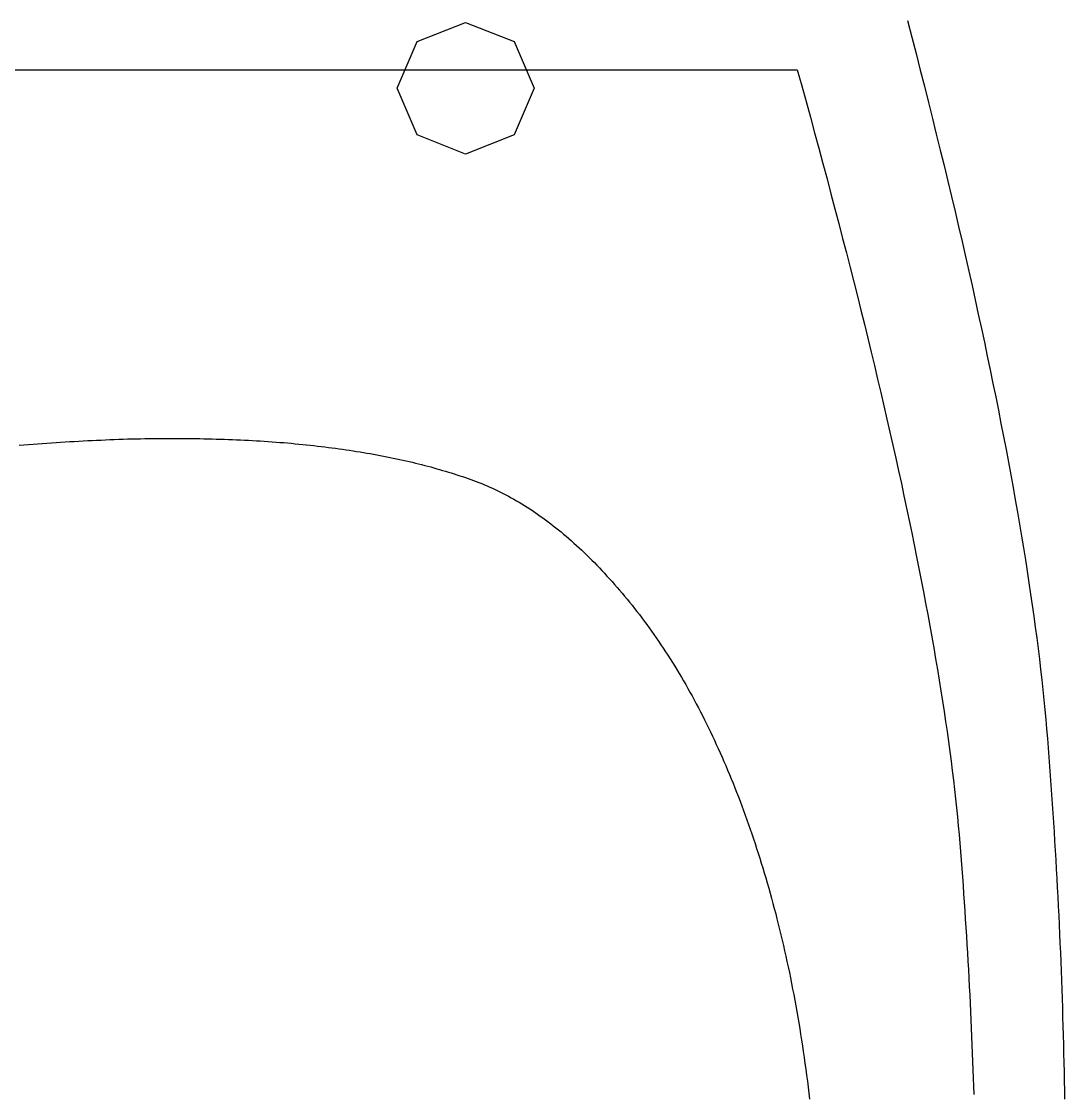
# Model space of a CAD drawing. Header units: millimetres. Extents: x 2698011 to 2856548, y 1019778 to 1210064.
# Drawn here: x 2810701.2 to 2810899.3, y 1140045.3 to 1140249 of the extents above; entities that cross this region are included whole.
import ezdxf

# ---------------------------------------------------------------- set-up
doc = ezdxf.new("R2010")
doc.units = ezdxf.units.MM
doc.linetypes.add('CONTINUA', pattern=[0])
doc.layers.add('Acce-Baños', color=9, linetype='Continuous')

# ---------------------------------------------------------------- blocks, each defined once
blk = doc.blocks.new('Acc-inod')
at = {"layer": 'Acce-Baños', "linetype": 'CONTINUA'}
for p, q in [((0.1100267104636369, -0.0548565541653813, -3.5590103e-09), (0.1100267104636369, -0.3158566951053736, -3.5590103e-09)), ((0.1812967489494538, -0.1689266157632038, -3.5590103e-09), (0.1812167489062409, -0.1698066162384021, -3.5590103e-09)), ((0.1813567489818277, -0.1680366152825503, -3.5590103e-09), (0.1812967489494538, -0.1689266157632038, -3.5590103e-09)), ((0.1811567488738671, -0.1706866167136003, -3.5590103e-09), (0.1810767488306542, -0.1715666171887627, -3.5590103e-09)), ((0.1812167489062409, -0.1698066162384021, -3.5590103e-09), (0.1811567488738671, -0.1706866167136003, -3.5590103e-09)), ((0.1810167487982446, -0.172446617663961, -3.5590103e-09), (0.1809467487604513, -0.1733166181338113, -3.5590103e-09)), ((0.1810767488306542, -0.1715666171887627, -3.5590103e-09), (0.1810167487982446, -0.172446617663961, -3.5590103e-09)), ((0.1808167486902125, -0.1750466190680209, -3.5590103e-09), (0.1807767486686777, -0.1759266195431833, -3.5590103e-09)), ((0.1808867487280774, -0.1741866186035542, -3.5590103e-09), (0.1808167486902125, -0.1750466190680209, -3.5590103e-09)), ((0.1809467487604513, -0.1733166181338113, -3.5590103e-09), (0.1808867487280774, -0.1741866186035542, -3.5590103e-09)), ((0.180716748636268, -0.1767866200075783, -3.5590103e-09), (0.1806667486092779, -0.1776466204719733, -3.5590103e-09)), ((0.1807767486686777, -0.1759266195431833, -3.5590103e-09), (0.180716748636268, -0.1767866200075783, -3.5590103e-09)), ((0.1806067485768324, -0.1785066209363684, -3.5590103e-09), (0.180566748555226, -0.1793666214007634, -3.5590103e-09)), ((0.1806667486092779, -0.1776466204719733, -3.5590103e-09), (0.1806067485768324, -0.1785066209363684, -3.5590103e-09)), ((0.1804767485066294, -0.181066622318786, -3.5590103e-09), (0.1804267484796393, -0.1819066227723779, -3.5590103e-09)), ((0.1805167485282358, -0.1802166218597747, -3.5590103e-09), (0.1804767485066294, -0.181066622318786, -3.5590103e-09)), ((0.180566748555226, -0.1793666214007634, -3.5590103e-09), (0.1805167485282358, -0.1802166218597747, -3.5590103e-09)), ((0.1803967484634523, -0.1827666232367371, -3.5590103e-09), (0.1803567484418459, -0.1836066236904005, -3.5590103e-09)), ((0.1804267484796393, -0.1819066227723779, -3.5590103e-09), (0.1803967484634523, -0.1827666232367371, -3.5590103e-09)), ((0.1802767483986331, -0.1852866245975483, -3.5590103e-09), (0.1802567483878657, -0.1861266250512117, -3.5590103e-09)), ((0.1803167484202395, -0.1844466241439565, -3.5590103e-09), (0.1802767483986331, -0.1852866245975483, -3.5590103e-09)), ((0.1803567484418459, -0.1836066236904005, -3.5590103e-09), (0.1803167484202395, -0.1844466241439565, -3.5590103e-09)), ((0.1802167483662592, -0.1869566254994198, -3.5590103e-09), (0.180196748355456, -0.1877866259475563, -3.5590103e-09)), ((0.1802567483878657, -0.1861266250512117, -3.5590103e-09), (0.1802167483662592, -0.1869566254994198, -3.5590103e-09)), ((0.1801567483338496, -0.1886066263903807, -3.5590103e-09), (0.1801467483284659, -0.1894466268439725, -3.5590103e-09)), ((0.180196748355456, -0.1877866259475563, -3.5590103e-09), (0.1801567483338496, -0.1886066263903807, -3.5590103e-09)), ((0.1801067483068595, -0.1910866277295855, -3.5590103e-09), (0.1800867482960562, -0.1919066281723383, -3.5590103e-09)), ((0.1801267483176627, -0.1902666272867969, -3.5590103e-09), (0.1801067483068595, -0.1910866277295855, -3.5590103e-09)), ((0.1801467483284659, -0.1894466268439725, -3.5590103e-09), (0.1801267483176627, -0.1902666272867969, -3.5590103e-09)), ((0.1800867482960562, -0.1927266286151985, -3.5590103e-09), (0.180066748285253, -0.1935466290579513, -3.5590103e-09)), ((0.1800867482960562, -0.1919066281723383, -3.5590103e-09), (0.1800867482960562, -0.1927266286151985, -3.5590103e-09)), ((0.180066748285253, -0.1943666295008115, -3.5590103e-09), (0.1800467482744498, -0.1951666299327611, -3.5590103e-09)), ((0.1800467482744498, -0.1951666299327611, -3.5590103e-09), (0.1800467482744498, -0.1959866303755855, -3.5590103e-09)), ((0.180066748285253, -0.1935466290579513, -3.5590103e-09), (0.180066748285253, -0.1943666295008115, -3.5590103e-09)), ((0.1800467482744498, -0.1959866303755855, -3.5590103e-09), (0.1800467482744498, -0.1967866308075709, -3.5590103e-09)), ((0.1800467482744498, -0.1967866308075709, -3.5590103e-09), (0.1800467482744498, -0.1975866312395921, -3.5590103e-09)), ((0.1800467482744498, -0.1975866312395921, -3.5590103e-09), (0.1800467482744498, -0.1983866316715775, -3.5590103e-09)), ((0.1800467482744498, -0.1983866316715775, -3.5590103e-09), (0.1800567482798693, -0.1991866321035986, -3.5590103e-09)), ((0.1800567482798693, -0.1991866321035986, -3.5590103e-09), (0.1800567482798693, -0.1999766325302003, -3.5590103e-09)), ((0.1800567482798693, -0.1999766325302003, -3.5590103e-09), (0.180066748285253, -0.2007666329567662, -3.5590103e-09)), ((0.180066748285253, -0.2007666329567662, -3.5590103e-09), (0.180066748285253, -0.2015466333779841, -3.5590103e-09)), ((0.180066748285253, -0.2015466333779841, -3.5590103e-09), (0.1800867482960562, -0.2023466338099695, -3.5590103e-09)), ((0.1800867482960562, -0.2023466338099695, -3.5590103e-09), (0.1801067483068595, -0.2031266342311875, -3.5590103e-09)), ((0.1801067483068595, -0.2031266342311875, -3.5590103e-09), (0.1801267483176627, -0.2039066346523696, -3.5590103e-09)), ((0.1801267483176627, -0.2039066346523696, -3.5590103e-09), (0.1801367483230464, -0.2046866350735876, -3.5590103e-09)), ((0.1801367483230464, -0.2046866350735876, -3.5590103e-09), (0.1801667483392691, -0.2054666354948056, -3.5590103e-09)), ((0.1801667483392691, -0.2054666354948056, -3.5590103e-09), (0.1801867483500365, -0.206246635915952, -3.5590103e-09)), ((0.1801867483500365, -0.206246635915952, -3.5590103e-09), (0.1802167483662592, -0.20702663633717, -3.5590103e-09)), ((0.1802167483662592, -0.20702663633717, -3.5590103e-09), (0.1802367483770625, -0.2077866367475847, -3.5590103e-09)), ((0.1802367483770625, -0.2077866367475847, -3.5590103e-09), (0.1802767483986331, -0.2085666371687668, -3.5590103e-09)), ((0.1802767483986331, -0.2085666371687668, -3.5590103e-09), (0.1803067484148558, -0.2093266375791816, -3.5590103e-09)), ((0.1803067484148558, -0.2093266375791816, -3.5590103e-09), (0.1803467484364622, -0.2100866379895963, -3.5590103e-09)), ((0.1803467484364622, -0.2100866379895963, -3.5590103e-09), (0.1803667484472296, -0.2108466384000111, -3.5590103e-09)), ((0.1803667484472296, -0.2108466384000111, -3.5590103e-09), (0.1804067484688361, -0.2116066388103543, -3.5590103e-09)), ((0.1804067484688361, -0.2116066388103543, -3.5590103e-09), (0.1804467484904425, -0.2123566392153853, -3.5590103e-09)), ((0.1804467484904425, -0.2123566392153853, -3.5590103e-09), (0.1804867485120489, -0.2131166396257643, -3.5590103e-09)), ((0.1804867485120489, -0.2131166396257643, -3.5590103e-09), (0.1805267485336912, -0.2138566400253758, -3.5590103e-09)), ((0.1805267485336912, -0.2138566400253758, -3.5590103e-09), (0.1805867485660292, -0.2146166404357547, -3.5590103e-09)), ((0.1805867485660292, -0.2146166404357547, -3.5590103e-09), (0.1806367485930193, -0.2153566408353663, -3.5590103e-09)), ((0.1806367485930193, -0.2153566408353663, -3.5590103e-09), (0.180696748625429, -0.2160966412349778, -3.5590103e-09)), ((0.180696748625429, -0.2160966412349778, -3.5590103e-09), (0.1807367486470712, -0.2168366416345893, -3.5590103e-09)), ((0.1807367486470712, -0.2168366416345893, -3.5590103e-09), (0.1807967486794808, -0.2175766420342009, -3.5590103e-09)), ((0.1807967486794808, -0.2175766420342009, -3.5590103e-09), (0.1808567487118547, -0.2183066424283929, -3.5590103e-09)), ((0.1808567487118547, -0.2183066424283929, -3.5590103e-09), (0.1809167487442643, -0.2190266428171655, -3.5590103e-09)), ((0.1809167487442643, -0.2190266428171655, -3.5590103e-09), (0.180976748776674, -0.2197466432059738, -3.5590103e-09)), ((0.180976748776674, -0.2197466432059738, -3.5590103e-09), (0.181056748819851, -0.2204666435947821, -3.5590103e-09)), ((0.181056748819851, -0.2204666435947821, -3.5590103e-09), (0.1811167488522607, -0.2211866439835904, -3.5590103e-09)), ((0.1811167488522607, -0.2211866439835904, -3.5590103e-09), (0.1811967488954378, -0.2219066443723987, -3.5590103e-09)), ((0.1811967488954378, -0.2219066443723987, -3.5590103e-09), (0.1812567489278474, -0.2226066447503681, -3.5590103e-09)), ((0.1812567489278474, -0.2226066447503681, -3.5590103e-09), (0.1813367489710245, -0.2233166451337569, -3.5590103e-09)), ((0.1813367489710245, -0.2233166451337569, -3.5590103e-09), (0.1814167490142373, -0.2240166455117978, -3.5590103e-09)), ((0.1814167490142373, -0.2240166455117978, -3.5590103e-09), (0.181496749057486, -0.2247166458898029, -3.5590103e-09)), ((0.181496749057486, -0.2247166458898029, -3.5590103e-09), (0.1815667490952793, -0.225396646256969, -3.5590103e-09)), ((0.1815667490952793, -0.225396646256969, -3.5590103e-09), (0.1816667491492238, -0.2260966466349741, -3.5590103e-09)), ((0.1816667491492238, -0.2260966466349741, -3.5590103e-09), (0.1817467491924725, -0.2267866470075955, -3.5590103e-09)), ((0.1817467491924725, -0.2267866470075955, -3.5590103e-09), (0.181836749241069, -0.2274666473747974, -3.5590103e-09)), ((0.181836749241069, -0.2274666473747974, -3.5590103e-09), (0.1819167492842461, -0.2281466477419635, -3.5590103e-09)), ((0.1819167492842461, -0.2281466477419635, -3.5590103e-09), (0.1820167493382621, -0.2288266481091654, -3.5590103e-09)), ((0.1820167493382621, -0.2288266481091654, -3.5590103e-09), (0.1821067493868587, -0.2294966484709836, -3.5590103e-09)), ((0.1821067493868587, -0.2294966484709836, -3.5590103e-09), (0.182206749440839, -0.2301566488273464, -3.5590103e-09)), ((0.182206749440839, -0.2301566488273464, -3.5590103e-09), (0.1822967494894355, -0.2308166491837809, -3.5590103e-09)), ((0.1822967494894355, -0.2308166491837809, -3.5590103e-09), (0.1824067495488353, -0.2314766495401796, -3.5590103e-09)), ((0.1824067495488353, -0.2314766495401796, -3.5590103e-09), (0.1825067496028156, -0.2321366498965783, -3.5590103e-09)), ((0.1825067496028156, -0.2321366498965783, -3.5590103e-09), (0.1826167496622154, -0.2327966502530128, -3.5590103e-09)), ((0.1826167496622154, -0.2327966502530128, -3.5590103e-09), (0.1827167497162673, -0.2334366505985725, -3.5590103e-09)), ((0.1827167497162673, -0.2334366505985725, -3.5590103e-09), (0.1828367497810507, -0.2340866509495874, -3.5590103e-09)), ((0.1828367497810507, -0.2340866509495874, -3.5590103e-09), (0.1829367498350668, -0.2347266512951471, -3.5590103e-09)), ((0.1829367498350668, -0.2347266512951471, -3.5590103e-09), (0.1830567498998503, -0.2353666516407784, -3.5590103e-09)), ((0.1830567498998503, -0.2353666516407784, -3.5590103e-09), (0.1831567499538306, -0.2359866519755706, -3.5590103e-09)), ((0.1831567499538306, -0.2359866519755706, -3.5590103e-09), (0.1832867500240336, -0.2366266523212019, -3.5590103e-09)), ((0.1832867500240336, -0.2366266523212019, -3.5590103e-09), (0.183406750088817, -0.2372566526614137, -3.5590103e-09)), ((0.183406750088817, -0.2372566526614137, -3.5590103e-09), (0.1835267501536721, -0.2378766529961701, -3.5590103e-09)), ((0.1835267501536721, -0.2378766529961701, -3.5590103e-09), (0.1836467502184556, -0.2384966533309981, -3.5590103e-09)), ((0.1135267123536624, -0.2398566540653661, -3.5590103e-09), (0.1046867075800378, -0.243666656122752, -3.5590103e-09)), ((0.1223667171272154, -0.243666656122752, -3.5590103e-09), (0.1135267123536624, -0.2398566540653661, -3.5590103e-09)), ((0.1836467502184556, -0.2384966533309981, -3.5590103e-09), (0.1837867502940423, -0.2391166536657546, -3.5590103e-09)), ((0.1837867502940423, -0.2391166536657546, -3.5590103e-09), (0.1839067503588616, -0.2397266539951631, -3.5590103e-09)), ((0.1839067503588616, -0.2397266539951631, -3.5590103e-09), (0.1840467504344483, -0.2403366543245359, -3.5590103e-09)), ((0.1840467504344483, -0.2403366543245359, -3.5590103e-09), (0.1841667504992318, -0.2409366546485607, -3.5590103e-09)), ((0.1841667504992318, -0.2409366546485607, -3.5590103e-09), (0.1843067505748185, -0.2415466549779693, -3.5590103e-09)), ((0.1843067505748185, -0.2415466549779693, -3.5590103e-09), (0.1844467506504768, -0.2421466553019941, -3.5590103e-09)), ((0.1844467506504768, -0.2421466553019941, -3.5590103e-09), (0.1845867507260635, -0.2427466556259473, -3.5590103e-09)), ((0.1046867075800378, -0.243666656122752, -3.5590103e-09), (0.1010267056036223, -0.252856661085415, -3.5590103e-09)), ((0.1260267191036667, -0.252856661085415, -3.5590103e-09), (0.1223667171272154, -0.243666656122752, -3.5590103e-09)), ((0.1845867507260635, -0.2427466556259473, -3.5590103e-09), (0.1847267508016502, -0.243326655939169, -3.5590103e-09)), ((0.1847267508016502, -0.243326655939169, -3.5590103e-09), (0.1848867508880401, -0.2439166562577385, -3.5590103e-09)), ((0.1848867508880401, -0.2439166562577385, -3.5590103e-09), (0.1850267509636268, -0.2444966565709601, -3.5590103e-09)), ((0.1850267509636268, -0.2444966565709601, -3.5590103e-09), (0.185176751044633, -0.2450766568841817, -3.5590103e-09)), ((0.185176751044633, -0.2450766568841817, -3.5590103e-09), (0.1853167511202197, -0.245646657191948, -3.5590103e-09)), ((0.1853167511202197, -0.245646657191948, -3.5590103e-09), (0.1854767512066097, -0.2462266575051696, -3.5590103e-09)), ((0.1854767512066097, -0.2462266575051696, -3.5590103e-09), (0.1856367512930354, -0.2467966578129718, -3.5590103e-09)), ((0.1856367512930354, -0.2467966578129718, -3.5590103e-09), (0.1857967513794611, -0.2473566581153544, -3.5590103e-09)), ((0.1857967513794611, -0.2473566581153544, -3.5590103e-09), (0.1859467514604315, -0.2479166584177728, -3.5590103e-09)), ((0.1859467514604315, -0.2479166584177728, -3.5590103e-09), (0.1861167515522767, -0.2484766587201912, -3.5590103e-09)), ((0.1861167515522767, -0.2484766587201912, -3.5590103e-09), (0.1862767516386666, -0.2490366590225738, -3.5590103e-09)), ((0.1862767516386666, -0.2490366590225738, -3.5590103e-09), (0.1864467517304403, -0.2495866593195727, -3.5590103e-09)), ((0.1864467517304403, -0.2495866593195727, -3.5590103e-09), (0.186606751816866, -0.2501266596111521, -3.5590103e-09)), ((0.186606751816866, -0.2501266596111521, -3.5590103e-09), (0.1867867519140591, -0.2506766599081868, -3.5590103e-09)), ((0.1867867519140591, -0.2506766599081868, -3.5590103e-09), (0.1869567520058327, -0.251216660199802, -3.5590103e-09)), ((0.1869567520058327, -0.251216660199802, -3.5590103e-09), (0.1871367521030258, -0.2517566604913814, -3.5590103e-09)), ((0.1871367521030258, -0.2517566604913814, -3.5590103e-09), (0.1873067521948711, -0.2522766607721933, -3.5590103e-09)), ((0.1873067521948711, -0.2522766607721933, -3.5590103e-09), (0.1874867522920642, -0.2528066610583532, -3.5590103e-09)), ((0.1010267056036223, -0.252856661085415, -3.5590103e-09), (0.1046867075800378, -0.2620466660480063, -3.5590103e-09)), ((0.1223667171272154, -0.2620466660480063, -3.5590103e-09), (0.1260267191036667, -0.252856661085415, -3.5590103e-09)), ((0.1874867522920642, -0.2528066610583532, -3.5590103e-09), (0.1876667523892574, -0.2533266613391652, -3.5590103e-09)), ((0.1876667523892574, -0.2533266613391652, -3.5590103e-09), (0.1878467524864863, -0.253846661620013, -3.5590103e-09)), ((0.1878467524864863, -0.253846661620013, -3.5590103e-09), (0.1880267525836794, -0.2543566618953697, -3.5590103e-09)), ((0.1880267525836794, -0.2543566618953697, -3.5590103e-09), (0.1882267526916758, -0.2548766621761458, -3.5590103e-09)), ((0.1882267526916758, -0.2548766621761458, -3.5590103e-09), (0.1884267527996363, -0.2553966624569579, -3.5590103e-09)), ((0.1884267527996363, -0.2553966624569579, -3.5590103e-09), (0.1886367529130522, -0.255916662737734, -3.5590103e-09)), ((0.1886367529130522, -0.255916662737734, -3.5590103e-09), (0.1888367530210843, -0.2564266630131623, -3.5590103e-09)), ((0.1888367530210843, -0.2564266630131623, -3.5590103e-09), (0.1890667531452676, -0.2569466632939743, -3.5590103e-09)), ((0.1890667531452676, -0.2569466632939743, -3.5590103e-09), (0.1892867532640671, -0.2574466635639472, -3.5590103e-09)), ((0.1892867532640671, -0.2574466635639472, -3.5590103e-09), (0.1895167533882504, -0.2579666638447592, -3.5590103e-09)), ((0.1895167533882504, -0.2579666638447592, -3.5590103e-09), (0.1897467535124336, -0.2584666641148038, -3.5590103e-09)), ((0.1897467535124336, -0.2584666641148038, -3.5590103e-09), (0.1899967536474559, -0.25898666439558, -3.5590103e-09)), ((0.1899967536474559, -0.25898666439558, -3.5590103e-09), (0.1902467537824424, -0.2594866646655887, -3.5590103e-09)), ((0.1902467537824424, -0.2594866646655887, -3.5590103e-09), (0.1905067539228484, -0.2600066649463649, -3.5590103e-09)), ((0.1905067539228484, -0.2600066649463649, -3.5590103e-09), (0.1907667540632186, -0.2605066652163737, -3.5590103e-09)), ((0.1907667540632186, -0.2605066652163737, -3.5590103e-09), (0.1910467542144636, -0.2610166654917661, -3.5590103e-09)), ((0.1046867075800378, -0.2620466660480063, -3.5590103e-09), (0.1135267123536624, -0.2658566681053923, -3.5590103e-09)), ((0.1135267123536624, -0.2658566681053923, -3.5590103e-09), (0.1223667171272154, -0.2620466660480063, -3.5590103e-09)), ((0.1910467542144636, -0.2610166654917661, -3.5590103e-09), (0.1913167543602533, -0.2615166657617749, -3.5590103e-09)), ((0.1913167543602533, -0.2615166657617749, -3.5590103e-09), (0.1915967545114267, -0.2620166660317478, -3.5590103e-09)), ((0.1915967545114267, -0.2620166660317478, -3.5590103e-09), (0.1918767546626717, -0.2625166663017924, -3.5590103e-09)), ((0.1918767546626717, -0.2625166663017924, -3.5590103e-09), (0.192186754830032, -0.2630366665826044, -3.5590103e-09)), ((0.192186754830032, -0.2630366665826044, -3.5590103e-09), (0.1924867549920803, -0.2635366668525774, -3.5590103e-09)), ((0.1924867549920803, -0.2635366668525774, -3.5590103e-09), (0.1927967551594764, -0.2640366671225861, -3.5590103e-09)), ((0.1927967551594764, -0.2640366671225861, -3.5590103e-09), (0.1931067553268367, -0.2645366673925591, -3.5590103e-09)), ((0.1931067553268367, -0.2645366673925591, -3.5590103e-09), (0.193436755505036, -0.2650366676626036, -3.5590103e-09)), ((0.193436755505036, -0.2650366676626036, -3.5590103e-09), (0.1937667556832712, -0.2655366679325766, -3.5590103e-09)), ((0.1937667556832712, -0.2655366679325766, -3.5590103e-09), (0.1941067558668542, -0.2660366682025854, -3.5590103e-09)), ((0.1941067558668542, -0.2660366682025854, -3.5590103e-09), (0.1944367560450178, -0.2665266684672105, -3.5590103e-09)), ((0.1944367560450178, -0.2665266684672105, -3.5590103e-09), (0.1947967562394398, -0.2670266687371834, -3.5590103e-09)), ((0.1947967562394398, -0.2670266687371834, -3.5590103e-09), (0.1951467564284424, -0.2675266690071564, -3.5590103e-09)), ((0.1951467564284424, -0.2675266690071564, -3.5590103e-09), (0.1955167566282482, -0.2680266692771651, -3.5590103e-09)), ((0.1955167566282482, -0.2680266692771651, -3.5590103e-09), (0.1958767568226344, -0.2685166695417544, -3.5590103e-09)), ((0.1958767568226344, -0.2685166695417544, -3.5590103e-09), (0.1962567570278239, -0.2690166698117631, -3.5590103e-09)), ((0.1962567570278239, -0.2690166698117631, -3.5590103e-09), (0.1966367572330492, -0.2695066700763882, -3.5590103e-09)), ((0.1966367572330492, -0.2695066700763882, -3.5590103e-09), (0.1970267574436224, -0.2700066703463611, -3.5590103e-09)), ((0.1970267574436224, -0.2700066703463611, -3.5590103e-09), (0.1974067576488476, -0.2704866706056025, -3.5590103e-09)), ((0.1974067576488476, -0.2704866706056025, -3.5590103e-09), (0.197816757870224, -0.2709866708755755, -3.5590103e-09)), ((0.197816757870224, -0.2709866708755755, -3.5590103e-09), (0.198226758091672, -0.2714766711402005, -3.5590103e-09)), ((0.198226758091672, -0.2714766711402005, -3.5590103e-09), (0.1986467583184321, -0.2719766714101735, -3.5590103e-09)), ((0.1986467583184321, -0.2719766714101735, -3.5590103e-09), (0.1990667585452639, -0.272456671669379, -3.5590103e-09)), ((0.1990667585452639, -0.272456671669379, -3.5590103e-09), (0.199506758782863, -0.272956671939352, -3.5590103e-09)), ((0.199506758782863, -0.272956671939352, -3.5590103e-09), (0.1999367590150784, -0.2734366721985934, -3.5590103e-09)), ((0.1999367590150784, -0.2734366721985934, -3.5590103e-09), (0.2003767592526417, -0.2739266724631468, -3.5590103e-09)), ((0.2003767592526417, -0.2739266724631468, -3.5590103e-09), (0.2008167594902766, -0.2744066727223882, -3.5590103e-09)), ((0.2008167594902766, -0.2744066727223882, -3.5590103e-09), (0.2012767597386432, -0.274906672992397, -3.5590103e-09)), ((0.2012767597386432, -0.274906672992397, -3.5590103e-09), (0.2017367599870813, -0.2753866732515667, -3.5590103e-09)), ((0.2017367599870813, -0.2753866732515667, -3.5590103e-09), (0.2022067602408315, -0.275866673510808, -3.5590103e-09)), ((0.2022067602408315, -0.275866673510808, -3.5590103e-09), (0.2026767604946176, -0.2763466737699778, -3.5590103e-09)), ((0.2026767604946176, -0.2763466737699778, -3.5590103e-09), (0.2031667607592426, -0.2768266740291833, -3.5590103e-09)), ((0.2031667607592426, -0.2768266740291833, -3.5590103e-09), (0.2036467610184124, -0.2773066742883531, -3.5590103e-09)), ((0.2036467610184124, -0.2773066742883531, -3.5590103e-09), (0.2041367612830374, -0.2777866745475944, -3.5590103e-09)), ((0.2041367612830374, -0.2777866745475944, -3.5590103e-09), (0.2046267615476625, -0.2782666748067642, -3.5590103e-09)), ((0.2046267615476625, -0.2782666748067642, -3.5590103e-09), (0.2051467618284386, -0.2787466750659339, -3.5590103e-09)), ((0.2051467618284386, -0.2787466750659339, -3.5590103e-09), (0.205656762103867, -0.2792266753251753, -3.5590103e-09)), ((0.205656762103867, -0.2792266753251753, -3.5590103e-09), (0.2061867623900268, -0.2797066755843808, -3.5590103e-09)), ((0.2061867623900268, -0.2797066755843808, -3.5590103e-09), (0.2067067626708388, -0.2801866758435505, -3.5590103e-09)), ((0.2067067626708388, -0.2801866758435505, -3.5590103e-09), (0.2072467629624182, -0.280666676102792, -3.5590103e-09)), ((0.2072467629624182, -0.280666676102792, -3.5590103e-09), (0.2077867632540334, -0.2811466763619617, -3.5590103e-09)), ((0.2077867632540334, -0.2811466763619617, -3.5590103e-09), (0.2083367635510681, -0.2816266766211672, -3.5590103e-09)), ((0.2083367635510681, -0.2816266766211672, -3.5590103e-09), (0.2088767638426475, -0.2820866768695696, -3.5590103e-09)), ((0.2088767638426475, -0.2820866768695696, -3.5590103e-09), (0.2094467641504496, -0.2825666771287751, -3.5590103e-09)), ((0.2094467641504496, -0.2825666771287751, -3.5590103e-09), (0.210006764452868, -0.2830466773879449, -3.5590103e-09)), ((0.210006764452868, -0.2830466773879449, -3.5590103e-09), (0.2105867647660538, -0.2835266776471862, -3.5590103e-09)), ((0.2105867647660538, -0.2835266776471862, -3.5590103e-09), (0.2111567650738559, -0.2839866778955527, -3.5590103e-09)), ((0.2111567650738559, -0.2839866778955527, -3.5590103e-09), (0.2117467653924255, -0.2844666781547941, -3.5590103e-09)), ((0.2117467653924255, -0.2844666781547941, -3.5590103e-09), (0.2123367657110308, -0.2849266784031964, -3.5590103e-09)), ((0.2123367657110308, -0.2849266784031964, -3.5590103e-09), (0.2129367660350557, -0.2853966786569825, -3.5590103e-09)), ((0.2129367660350557, -0.2853966786569825, -3.5590103e-09), (0.2135267663536251, -0.285856678905349, -3.5590103e-09)), ((0.2135267663536251, -0.285856678905349, -3.5590103e-09), (0.2141467666884532, -0.2863366791645903, -3.5590103e-09)), ((0.2141467666884532, -0.2863366791645903, -3.5590103e-09), (0.2147667670232455, -0.2867966794129927, -3.5590103e-09)), ((0.2147667670232455, -0.2867966794129927, -3.5590103e-09), (0.2153967673634214, -0.2872566796613592, -3.5590103e-09)), ((0.2153967673634214, -0.2872566796613592, -3.5590103e-09), (0.2160167676982495, -0.2877166799097974, -3.5590103e-09)), ((0.2160167676982495, -0.2877166799097974, -3.5590103e-09), (0.216656768043845, -0.2881766801581639, -3.5590103e-09)), ((0.216656768043845, -0.2881766801581639, -3.5590103e-09), (0.2172867683840209, -0.2886266804011467, -3.5590103e-09)), ((0.2172867683840209, -0.2886266804011467, -3.5590103e-09), (0.2179367687350359, -0.2890766806441654, -3.5590103e-09)), ((0.2179367687350359, -0.2890766806441654, -3.5590103e-09), (0.2185767690806672, -0.2895166808818002, -3.5590103e-09)), ((0.2185767690806672, -0.2895166808818002, -3.5590103e-09), (0.2192467694424137, -0.2899666811247831, -3.5590103e-09)), ((0.2192467694424137, -0.2899666811247831, -3.5590103e-09), (0.219906769798884, -0.2904066813623464, -3.5590103e-09)), ((0.219906769798884, -0.2904066813623464, -3.5590103e-09), (0.2205767701606306, -0.2908466815999813, -3.5590103e-09)), ((0.2205767701606306, -0.2908466815999813, -3.5590103e-09), (0.2212367705170651, -0.2912766818321609, -3.5590103e-09)), ((0.2212367705170651, -0.2912766818321609, -3.5590103e-09), (0.221916770884267, -0.2917166820697958, -3.5590103e-09)), ((0.221916770884267, -0.2917166820697958, -3.5590103e-09), (0.2225967712514331, -0.2921466823020113, -3.5590103e-09)), ((0.2225967712514331, -0.2921466823020113, -3.5590103e-09), (0.2232867716240545, -0.2925666825287714, -3.5590103e-09)), ((0.2232867716240545, -0.2925666825287714, -3.5590103e-09), (0.2239667719912564, -0.2929866827555672, -3.5590103e-09)), ((0.2239667719912564, -0.2929866827555672, -3.5590103e-09), (0.2246767723746093, -0.2934166829877827, -3.5590103e-09)), ((0.2246767723746093, -0.2934166829877827, -3.5590103e-09), (0.2253767727526861, -0.2938366832145786, -3.5590103e-09)), ((0.2253767727526861, -0.2938366832145786, -3.5590103e-09), (0.2260867731360391, -0.2942566834413387, -3.5590103e-09)), ((0.2260867731360391, -0.2942566834413387, -3.5590103e-09), (0.2267967735194637, -0.2946566836573672, -3.5590103e-09)), ((0.2267967735194637, -0.2946566836573672, -3.5590103e-09), (0.2275267739136558, -0.2950766838841989, -3.5590103e-09)), ((0.2275267739136558, -0.2950766838841989, -3.5590103e-09), (0.2282467743024283, -0.2954766841001916, -3.5590103e-09)), ((0.2282467743024283, -0.2954766841001916, -3.5590103e-09), (0.2289767746966203, -0.2958766843161485, -3.5590103e-09)), ((0.2289767746966203, -0.2958766843161485, -3.5590103e-09), (0.2297067750908481, -0.2962666845267932, -3.5590103e-09)), ((0.2297067750908481, -0.2962666845267932, -3.5590103e-09), (0.2304567754958434, -0.2966666847427502, -3.5590103e-09)), ((0.2304567754958434, -0.2966666847427502, -3.5590103e-09), (0.2311967758954549, -0.2970666849587786, -3.5590103e-09)), ((0.2311967758954549, -0.2970666849587786, -3.5590103e-09), (0.2319567763058697, -0.2974566851693518, -3.5590103e-09)), ((0.2319567763058697, -0.2974566851693518, -3.5590103e-09), (0.2327067767108291, -0.2978366853745413, -3.5590103e-09)), ((0.2327067767108291, -0.2978366853745413, -3.5590103e-09), (0.2334767771266276, -0.2982266855851861, -3.5590103e-09)), ((0.2334767771266276, -0.2982266855851861, -3.5590103e-09), (0.2342367775370423, -0.2986066857904114, -3.5590103e-09)), ((0.2342367775370423, -0.2986066857904114, -3.5590103e-09), (0.2350067779528408, -0.298986685995565, -3.5590103e-09)), ((0.2350067779528408, -0.298986685995565, -3.5590103e-09), (0.235776778368675, -0.2993566861953708, -3.5590103e-09)), ((0.235776778368675, -0.2993566861953708, -3.5590103e-09), (0.2365767788006604, -0.2997366864005961, -3.5590103e-09)), ((0.2365767788006604, -0.2997366864005961, -3.5590103e-09), (0.2373667792272263, -0.3001066866003661, -3.5590103e-09)), ((0.2373667792272263, -0.3001066866003661, -3.5590103e-09), (0.2381667796592833, -0.3004766868002076, -3.5590103e-09)), ((0.2381667796592833, -0.3004766868002076, -3.5590103e-09), (0.2389567800858491, -0.3008366869945939, -3.5590103e-09)), ((0.2389567800858491, -0.3008366869945939, -3.5590103e-09), (0.239766780523254, -0.3012066871943639, -3.5590103e-09)), ((0.239766780523254, -0.3012066871943639, -3.5590103e-09), (0.240576780960659, -0.3015666873887859, -3.5590103e-09)), ((0.240576780960659, -0.3015666873887859, -3.5590103e-09), (0.2413967814034476, -0.3019266875831722, -3.5590103e-09)), ((0.2413967814034476, -0.3019266875831722, -3.5590103e-09), (0.2422067818408525, -0.3022666877667552, -3.5590103e-09)), ((0.2422067818408525, -0.3022666877667552, -3.5590103e-09), (0.2430467822944085, -0.3026266879611773, -3.5590103e-09)), ((0.2430467822944085, -0.3026266879611773, -3.5590103e-09), (0.2438767827426165, -0.3029766881501799, -3.5590103e-09)), ((0.2438767827426165, -0.3029766881501799, -3.5590103e-09), (0.24471678319628, -0.3033166883337987, -3.5590103e-09)), ((0.24471678319628, -0.3033166883337987, -3.5590103e-09), (0.2455467836444165, -0.3036566885173817, -3.5590103e-09)), ((0.2455467836444165, -0.3036566885173817, -3.5590103e-09), (0.2464067841088831, -0.3039966887009648, -3.5590103e-09)), ((0.2464067841088831, -0.3039966887009648, -3.5590103e-09), (0.2472567845678228, -0.3043366888845837, -3.5590103e-09)), ((0.2472567845678228, -0.3043366888845837, -3.5590103e-09), (0.2481167850322894, -0.304666689062783, -3.5590103e-09)), ((0.2481167850322894, -0.304666689062783, -3.5590103e-09), (0.2489667854912291, -0.3049866892355628, -3.5590103e-09)), ((0.2489667854912291, -0.3049866892355628, -3.5590103e-09), (0.2498467859664274, -0.3053266894191817, -3.5590103e-09)), ((0.2498467859664274, -0.3053266894191817, -3.5590103e-09), (0.250716786436242, -0.3056466895919615, -3.5590103e-09)), ((0.250716786436242, -0.3056466895919615, -3.5590103e-09), (0.2516067869168597, -0.3059666897647413, -3.5590103e-09)), ((0.2516067869168597, -0.3059666897647413, -3.5590103e-09), (0.2524867873920579, -0.3062766899321732, -3.5590103e-09)), ((0.2524867873920579, -0.3062766899321732, -3.5590103e-09), (0.2533867878780594, -0.3065966901049531, -3.5590103e-09)), ((0.2533867878780594, -0.3065966901049531, -3.5590103e-09), (0.2542767883586413, -0.3069066902723492, -3.5590103e-09)), ((0.2542767883586413, -0.3069066902723492, -3.5590103e-09), (0.2551767888446428, -0.3072166904397812, -3.5590103e-09)), ((0.2551767888446428, -0.3072166904397812, -3.5590103e-09), (0.2560767893306442, -0.3075166906017577, -3.5590103e-09)), ((0.2560767893306442, -0.3075166906017577, -3.5590103e-09), (0.2569967898274489, -0.3078266907691538, -3.5590103e-09)), ((0.2569967898274489, -0.3078266907691538, -3.5590103e-09), (0.2579167903242536, -0.3081266909311663, -3.5590103e-09)), ((0.2579167903242536, -0.3081266909311663, -3.5590103e-09), (0.258846790826442, -0.3084266910931787, -3.5590103e-09)), ((0.258846790826442, -0.3084266910931787, -3.5590103e-09), (0.2597667913232466, -0.3087166912498074, -3.5590103e-09)), ((0.2597667913232466, -0.3087166912498074, -3.5590103e-09), (0.2607067918308545, -0.309016691411784, -3.5590103e-09)), ((0.2607067918308545, -0.309016691411784, -3.5590103e-09), (0.2616367923330429, -0.3092966915629574, -3.5590103e-09)), ((0.2616367923330429, -0.3092966915629574, -3.5590103e-09), (0.2625867928460345, -0.3095766917142025, -3.5590103e-09)), ((0.2625867928460345, -0.3095766917142025, -3.5590103e-09), (0.2635267933536424, -0.3098566918653758, -3.5590103e-09)), ((0.2635267933536424, -0.3098566918653758, -3.5590103e-09), (0.2644967938774372, -0.3101466920219687, -3.5590103e-09)), ((0.2644967938774372, -0.3101466920219687, -3.5590103e-09), (0.2654567943958482, -0.3104266921732138, -3.5590103e-09)), ((0.2654567943958482, -0.3104266921732138, -3.5590103e-09), (0.266426794919643, -0.3107066923243872, -3.5590103e-09)), ((0.266426794919643, -0.3107066923243872, -3.5590103e-09), (0.2673867954380183, -0.3109666924647932, -3.5590103e-09)), ((0.2673867954380183, -0.3109666924647932, -3.5590103e-09), (0.2683667959672327, -0.3112366926106187, -3.5590103e-09)), ((0.2683667959672327, -0.3112366926106187, -3.5590103e-09), (0.2693467964964828, -0.3114966927509888, -3.5590103e-09)), ((0.2693467964964828, -0.3114966927509888, -3.5590103e-09), (0.2703367970310808, -0.3117566928913948, -3.5590103e-09)), ((0.2703367970310808, -0.3117566928913948, -3.5590103e-09), (0.2713167975602593, -0.3119966930209618, -3.5590103e-09)), ((0.2713167975602593, -0.3119966930209618, -3.5590103e-09), (0.2723167981002053, -0.3122566931613678, -3.5590103e-09)), ((0.2723167981002053, -0.3122566931613678, -3.5590103e-09), (0.2733167986402586, -0.3125066932963901, -3.5590103e-09)), ((0.2733167986402586, -0.3125066932963901, -3.5590103e-09), (0.2743267991856598, -0.3127466934259929, -3.5590103e-09)), ((0.2743267991856598, -0.3127466934259929, -3.5590103e-09), (0.2753267997256415, -0.3129866935555599, -3.5590103e-09)), ((0.2753267997256415, -0.3129866935555599, -3.5590103e-09), (0.2763468002764265, -0.3132266936851626, -3.5590103e-09)), ((0.2763468002764265, -0.3132266936851626, -3.5590103e-09), (0.2773568008218277, -0.3134566938093817, -3.5590103e-09)), ((0.2773568008218277, -0.3134566938093817, -3.5590103e-09), (0.2783868013780322, -0.3136766939281812, -3.5590103e-09)), ((0.2783868013780322, -0.3136766939281812, -3.5590103e-09), (0.2794068019288171, -0.3138966940469808, -3.5590103e-09)), ((0.2794068019288171, -0.3138966940469808, -3.5590103e-09), (0.2804468024904769, -0.3141266941711641, -3.5590103e-09)), ((0.2804468024904769, -0.3141266941711641, -3.5590103e-09), (0.281486803052065, -0.3143466942899995, -3.5590103e-09)), ((0.281486803052065, -0.3143466942899995, -3.5590103e-09), (0.2825368036190369, -0.3145666944087631, -3.5590103e-09)), ((0.2825368036190369, -0.3145666944087631, -3.5590103e-09), (0.2835768041806608, -0.3147666945167595, -3.5590103e-09)), ((0.2835768041806608, -0.3147666945167595, -3.5590103e-09), (0.2846368047530522, -0.3149766946302112, -3.5590103e-09)), ((0.2846368047530522, -0.3149766946302112, -3.5590103e-09), (0.2856868053200241, -0.3151766947382075, -3.5590103e-09)), ((0.2856868053200241, -0.3151766947382075, -3.5590103e-09), (0.2867568058978708, -0.3153766948461681, -3.5590103e-09)), ((0.2867568058978708, -0.3153766948461681, -3.5590103e-09), (0.2878168064702622, -0.3155666949487807, -3.5590103e-09)), ((0.2878168064702622, -0.3155666949487807, -3.5590103e-09), (0.2888968070534567, -0.3157666950567771, -3.5590103e-09)), ((0.1100267104636369, -0.3158566951053736, -3.5590103e-09), (0.1130567120998764, -0.3167066955643492, -3.5590103e-09)), ((0.1130567120998764, -0.3167066955643492, -3.5590103e-09), (0.1160567137198573, -0.3175266960071736, -3.5590103e-09)), ((0.1160567137198573, -0.3175266960071736, -3.5590103e-09), (0.1190367153290351, -0.3183466964499622, -3.5590103e-09)), ((0.2888968070534567, -0.3157666950567771, -3.5590103e-09), (0.2899668076312318, -0.3159566951593539, -3.5590103e-09)), ((0.2899668076312318, -0.3159566951593539, -3.5590103e-09), (0.2910568082198459, -0.3161366952565828, -3.5590103e-09)), ((0.2910568082198459, -0.3161366952565828, -3.5590103e-09), (0.2921368088030763, -0.316316695353776, -3.5590103e-09)), ((0.2921368088030763, -0.316316695353776, -3.5590103e-09), (0.2932368093970741, -0.3164966954509691, -3.5590103e-09)), ((0.2932368093970741, -0.3164966954509691, -3.5590103e-09), (0.2943268099856524, -0.3166666955427785, -3.5590103e-09)), ((0.2943268099856524, -0.3166666955427785, -3.5590103e-09), (0.2954268105796501, -0.3168266956291684, -3.5590103e-09)), ((0.2954268105796501, -0.3168266956291684, -3.5590103e-09), (0.2965268111736479, -0.3169866957155942, -3.5590103e-09)), ((0.2965268111736479, -0.3169866957155942, -3.5590103e-09), (0.2976468117784848, -0.317156695807332, -3.5590103e-09)), ((0.2976468117784848, -0.317156695807332, -3.5590103e-09), (0.2987568123778663, -0.3173166958937935, -3.5590103e-09)), ((0.2987568123778663, -0.3173166958937935, -3.5590103e-09), (0.299886812988051, -0.3174766959801834, -3.5590103e-09)), ((0.299886812988051, -0.3174766959801834, -3.5590103e-09), (0.301006813592852, -0.3176166960557701, -3.5590103e-09)), ((0.301006813592852, -0.3176166960557701, -3.5590103e-09), (0.3021468142084204, -0.31777669614216, -3.5590103e-09)), ((0.1190367153290351, -0.3183466964499622, -3.5590103e-09), (0.121986716922026, -0.3191466968819833, -3.5590103e-09)), ((0.121986716922026, -0.3191466968819833, -3.5590103e-09), (0.1249167185042852, -0.3199466973139687, -3.5590103e-09)), ((0.3021468142084204, -0.31777669614216, -3.5590103e-09), (0.3032768148186768, -0.3179166962177467, -3.5590103e-09)), ((0.3032768148186768, -0.3179166962177467, -3.5590103e-09), (0.3044268154396647, -0.3180566962933335, -3.5590103e-09)), ((0.3044268154396647, -0.3180566962933335, -3.5590103e-09), (0.3055668160552331, -0.3181866963635722, -3.5590103e-09)), ((0.1249167185042852, -0.3199466973139687, -3.5590103e-09), (0.1278267200756696, -0.3207266977351867, -3.5590103e-09)), ((0.1278267200756696, -0.3207266977351867, -3.5590103e-09), (0.1307167216362508, -0.3215066981564046, -3.5590103e-09)), ((0.1307167216362508, -0.3215066981564046, -3.5590103e-09), (0.1335767231806451, -0.3222566985613641, -3.5590103e-09)), ((0.1335767231806451, -0.3222566985613641, -3.5590103e-09), (0.1364267247196557, -0.3230166989717788, -3.5590103e-09)), ((0.1364267247196557, -0.3230166989717788, -3.5590103e-09), (0.1392467262424435, -0.3237466993659709, -3.5590103e-09)), ((0.1392467262424435, -0.3237466993659709, -3.5590103e-09), (0.1420467277544282, -0.3244766997601987, -3.5590103e-09)), ((0.1420467277544282, -0.3244766997601987, -3.5590103e-09), (0.1448167292502259, -0.3251867001435517, -3.5590103e-09)), ((0.1448167292502259, -0.3251867001435517, -3.5590103e-09), (0.1475667307352562, -0.3258967005270121, -3.5590103e-09)), ((0.1475667307352562, -0.3258967005270121, -3.5590103e-09), (0.1502967322094475, -0.3265867008995619, -3.5590103e-09)), ((0.1502967322094475, -0.3265867008995619, -3.5590103e-09), (0.1530067336728355, -0.3272667012667996, -3.5590103e-09)), ((0.1530067336728355, -0.3272667012667996, -3.5590103e-09), (0.1556867351200367, -0.3279267016231983, -3.5590103e-09)), ((0.1556867351200367, -0.3279267016231983, -3.5590103e-09), (0.1583567365618541, -0.3285967019850165, -3.5590103e-09)), ((0.1583567365618541, -0.3285967019850165, -3.5590103e-09), (0.1610067379928683, -0.3292367023305762, -3.5590103e-09)), ((0.1610067379928683, -0.3292367023305762, -3.5590103e-09), (0.1636367394130436, -0.3298767026761358, -3.5590103e-09)), ((0.1636367394130436, -0.3298767026761358, -3.5590103e-09), (0.1662267408116123, -0.3304967030109639, -3.5590103e-09)), ((0.1662267408116123, -0.3304967030109639, -3.5590103e-09), (0.1688067422048332, -0.331116703345792, -3.5590103e-09)), ((0.1688067422048332, -0.331116703345792, -3.5590103e-09), (0.1713567435818314, -0.331716703669781, -3.5590103e-09)), ((0.1713567435818314, -0.331716703669781, -3.5590103e-09), (0.1738867449480621, -0.3323167039937701, -3.5590103e-09)), ((0.1738867449480621, -0.3323167039937701, -3.5590103e-09), (0.1763867462980702, -0.3328867043015721, -3.5590103e-09)), ((0.1763867462980702, -0.3328867043015721, -3.5590103e-09), (0.1788767476426228, -0.3334667046147937, -3.5590103e-09)), ((0.1788767476426228, -0.3334667046147937, -3.5590103e-09), (0.181346748976444, -0.3340167049117568, -3.5590103e-09)), ((0.181346748976444, -0.3340167049117568, -3.5590103e-09), (0.1837967502994619, -0.3345667052087915, -3.5590103e-09)), ((0.1837967502994619, -0.3345667052087915, -3.5590103e-09), (0.1862067516008733, -0.3350967054949514, -3.5590103e-09)), ((0.1862067516008733, -0.3350967054949514, -3.5590103e-09), (0.1886067528968294, -0.3356267057811829, -3.5590103e-09)), ((0.1886067528968294, -0.3356267057811829, -3.5590103e-09), (0.1909767541766703, -0.3361267060511559, -3.5590103e-09)), ((0.1006667054092361, -0.3368067064183577, -3.5590103e-09), (0.1038267071156427, -0.3376267068611822, -3.5590103e-09)), ((0.1038267071156427, -0.3376267068611822, -3.5590103e-09), (0.1069667088112462, -0.338436707298587, -3.5590103e-09)), ((0.1909767541766703, -0.3361267060511559, -3.5590103e-09), (0.1933267554456363, -0.3366267063211646, -3.5590103e-09)), ((0.1933267554456363, -0.3366267063211646, -3.5590103e-09), (0.1956567567038707, -0.337106706580406, -3.5590103e-09)), ((0.1956567567038707, -0.337106706580406, -3.5590103e-09), (0.1979667579512303, -0.3375967068449595, -3.5590103e-09)), ((0.1979667579512303, -0.3375967068449595, -3.5590103e-09), (0.2002567591878582, -0.3380567070933976, -3.5590103e-09)), ((0.1069667088112462, -0.338436707298587, -3.5590103e-09), (0.110076710490627, -0.3392267077251887, -3.5590103e-09)), ((0.110076710490627, -0.3392267077251887, -3.5590103e-09), (0.1131667121592761, -0.3400167081517904, -3.5590103e-09)), ((0.1131667121592761, -0.3400167081517904, -3.5590103e-09), (0.1162267138116668, -0.3407767085622051, -3.5590103e-09)), ((0.2002567591878582, -0.3380567070933976, -3.5590103e-09), (0.202526760413683, -0.3385167073417641, -3.5590103e-09)), ((0.202526760413683, -0.3385167073417641, -3.5590103e-09), (0.2047667616232492, -0.3389567075793991, -3.5590103e-09)), ((0.2047667616232492, -0.3389567075793991, -3.5590103e-09), (0.2069967628274317, -0.3393967078169624, -3.5590103e-09)), ((0.2069967628274317, -0.3393967078169624, -3.5590103e-09), (0.2091867640100078, -0.3398167080437941, -3.5590103e-09)), ((0.2091867640100078, -0.3398167080437941, -3.5590103e-09), (0.2113567651818523, -0.34023670827059, -3.5590103e-09)), ((0.1162267138116668, -0.3407767085622051, -3.5590103e-09), (0.1192667154532542, -0.3415367089725483, -3.5590103e-09)), ((0.1192667154532542, -0.3415367089725483, -3.5590103e-09), (0.1222767170786189, -0.3422667093667762, -3.5590103e-09)), ((0.2113567651818523, -0.34023670827059, -3.5590103e-09), (0.2135067663428219, -0.3406267084811632, -3.5590103e-09)), ((0.2135067663428219, -0.3406267084811632, -3.5590103e-09), (0.2156467674984079, -0.3410267086971916, -3.5590103e-09)), ((0.2156467674984079, -0.3410267086971916, -3.5590103e-09), (0.2177567686378427, -0.3413967088969616, -3.5590103e-09)), ((0.2177567686378427, -0.3413967088969616, -3.5590103e-09), (0.2198467697664386, -0.3417667090968032, -3.5590103e-09)), ((0.2198467697664386, -0.3417667090968032, -3.5590103e-09), (0.2219067708788116, -0.3421167092857699, -3.5590103e-09)), ((0.2219067708788116, -0.3421167092857699, -3.5590103e-09), (0.2239567719858726, -0.3424667094748083, -3.5590103e-09)), ((0.1222767170786189, -0.3422667093667762, -3.5590103e-09), (0.1252667186932519, -0.3430067097663877, -3.5590103e-09)), ((0.1252667186932519, -0.3430067097663877, -3.5590103e-09), (0.1282267202916623, -0.343726710155196, -3.5590103e-09)), ((0.1282267202916623, -0.343726710155196, -3.5590103e-09), (0.1311667218792336, -0.3444367105385848, -3.5590103e-09)), ((0.2239567719858726, -0.3424667094748083, -3.5590103e-09), (0.2259667730712556, -0.3427967096529718, -3.5590103e-09)), ((0.2259667730712556, -0.3427967096529718, -3.5590103e-09), (0.2279667741512549, -0.3431267098311712, -3.5590103e-09)), ((0.2279667741512549, -0.3431267098311712, -3.5590103e-09), (0.2299367752150314, -0.3434267099931478, -3.5590103e-09)), ((0.2299367752150314, -0.3434267099931478, -3.5590103e-09), (0.2318967762734242, -0.3437367101605797, -3.5590103e-09)), ((0.2318967762734242, -0.3437367101605797, -3.5590103e-09), (0.233826777315666, -0.3440167103117531, -3.5590103e-09)), ((0.233826777315666, -0.3440167103117531, -3.5590103e-09), (0.2357367783470686, -0.3442967104629623, -3.5590103e-09)), ((0.1311667218792336, -0.3444367105385848, -3.5590103e-09), (0.134076723450618, -0.3451267109111704, -3.5590103e-09)), ((0.134076723450618, -0.3451267109111704, -3.5590103e-09), (0.1369667250112708, -0.3458167112837561, -3.5590103e-09)), ((0.1369667250112708, -0.3458167112837561, -3.5590103e-09), (0.1398267265556651, -0.3464867116455742, -3.5590103e-09)), ((0.2357367783470686, -0.3442967104629623, -3.5590103e-09), (0.2376267793676681, -0.3445567106033325, -3.5590103e-09)), ((0.2376267793676681, -0.3445567106033325, -3.5590103e-09), (0.2394967803774644, -0.3448167107437743, -3.5590103e-09)), ((0.2394967803774644, -0.3448167107437743, -3.5590103e-09), (0.2413367813710379, -0.3450567108733771, -3.5590103e-09)), ((0.2413367813710379, -0.3450567108733771, -3.5590103e-09), (0.243156782353844, -0.3452967110029441, -3.5590103e-09)), ((0.243156782353844, -0.3452967110029441, -3.5590103e-09), (0.2449467833204632, -0.3455067111163957, -3.5590103e-09)), ((0.2449467833204632, -0.3455067111163957, -3.5590103e-09), (0.2467367842870467, -0.3457267112351595, -3.5590103e-09)), ((0.2467367842870467, -0.3457267112351595, -3.5590103e-09), (0.2484867852320594, -0.3459167113377721, -3.5590103e-09)), ((0.2484867852320594, -0.3459167113377721, -3.5590103e-09), (0.250216786166269, -0.3461067114403489, -3.5590103e-09)), ((0.250216786166269, -0.3461067114403489, -3.5590103e-09), (0.2519267870896753, -0.3462767115321942, -3.5590103e-09)), ((0.1398267265556651, -0.3464867116455742, -3.5590103e-09), (0.1426667280892562, -0.3471467120020087, -3.5590103e-09)), ((0.1426667280892562, -0.3471467120020087, -3.5590103e-09), (0.1454667296012408, -0.3477867123475684, -3.5590103e-09)), ((0.1454667296012408, -0.3477867123475684, -3.5590103e-09), (0.1482567311078418, -0.3484267126931638, -3.5590103e-09)), ((0.2519267870896753, -0.3462767115321942, -3.5590103e-09), (0.2536167880022426, -0.3464467116239678, -3.5590103e-09)), ((0.2536167880022426, -0.3464467116239678, -3.5590103e-09), (0.2552767888986589, -0.346596711704974, -3.5590103e-09)), ((0.2552767888986589, -0.346596711704974, -3.5590103e-09), (0.2569167897842361, -0.3467367117805607, -3.5590103e-09)), ((0.2569167897842361, -0.3467367117805607, -3.5590103e-09), (0.2585267906536621, -0.34685671184538, -3.5590103e-09)), ((0.2585267906536621, -0.34685671184538, -3.5590103e-09), (0.2601467915284361, -0.3469867119155472, -3.5590103e-09)), ((0.2601467915284361, -0.3469867119155472, -3.5590103e-09), (0.2617467923924426, -0.3471067119804023, -3.5590103e-09)), ((0.2617467923924426, -0.3471067119804023, -3.5590103e-09), (0.2633567932618329, -0.3472267120451857, -3.5590103e-09)), ((0.2633567932618329, -0.3472267120451857, -3.5590103e-09), (0.2649567941258753, -0.3473367121045856, -3.5590103e-09)), ((0.2649567941258753, -0.3473367121045856, -3.5590103e-09), (0.2665667949952298, -0.347456712169369, -3.5590103e-09)), ((0.2665667949952298, -0.347456712169369, -3.5590103e-09), (0.2681667958592363, -0.3475667122287688, -3.5590103e-09)), ((0.2681667958592363, -0.3475667122287688, -3.5590103e-09), (0.2697667967232429, -0.3476767122881686, -3.5590103e-09)), ((0.2697667967232429, -0.3476767122881686, -3.5590103e-09), (0.2713667975872495, -0.3477767123421489, -3.5590103e-09)), ((0.2713667975872495, -0.3477767123421489, -3.5590103e-09), (0.2729667984512202, -0.3478867124015486, -3.5590103e-09)), ((0.2729667984512202, -0.3478867124015486, -3.5590103e-09), (0.2745667993152268, -0.3479867124556005, -3.5590103e-09)), ((0.2745667993152268, -0.3479867124556005, -3.5590103e-09), (0.2761668001792334, -0.348086712509545, -3.5590103e-09)), ((0.2761668001792334, -0.348086712509545, -3.5590103e-09), (0.2777568010378562, -0.3481767125581773, -3.5590103e-09)), ((0.2777568010378562, -0.3481767125581773, -3.5590103e-09), (0.279356801901827, -0.3482767126121934, -3.5590103e-09)), ((0.1482567311078418, -0.3484267126931638, -3.5590103e-09), (0.1510167325982558, -0.3490467130279919, -3.5590103e-09)), ((0.1510167325982558, -0.3490467130279919, -3.5590103e-09), (0.1537567340778666, -0.3496567133573647, -3.5590103e-09)), ((0.1537567340778666, -0.3496567133573647, -3.5590103e-09), (0.1564567355358351, -0.3502467136759699, -3.5590103e-09)), ((0.1564567355358351, -0.3502467136759699, -3.5590103e-09), (0.1591467369884558, -0.3508367139945395, -3.5590103e-09)), ((0.279356801901827, -0.3482767126121934, -3.5590103e-09), (0.2809468027604498, -0.3483567126553705, -3.5590103e-09)), ((0.2809468027604498, -0.3483567126553705, -3.5590103e-09), (0.2825468036244564, -0.3484367126985833, -3.5590103e-09)), ((0.2825468036244564, -0.3484367126985833, -3.5590103e-09), (0.2841268044776597, -0.3485167127417604, -3.5590103e-09)), ((0.2841268044776597, -0.3485167127417604, -3.5590103e-09), (0.2857268053416305, -0.3486067127903569, -3.5590103e-09)), ((0.2857268053416305, -0.3486067127903569, -3.5590103e-09), (0.2873068061948338, -0.3486867128335698, -3.5590103e-09)), ((0.2873068061948338, -0.3486867128335698, -3.5590103e-09), (0.2888968070534567, -0.3487667128767469, -3.5590103e-09)), ((0.2888968070534567, -0.3487667128767469, -3.5590103e-09), (0.2904768079066601, -0.3488367129146118, -3.5590103e-09)), ((0.2904768079066601, -0.3488367129146118, -3.5590103e-09), (0.2920668087652829, -0.3489167129577531, -3.5590103e-09)), ((0.2920668087652829, -0.3489167129577531, -3.5590103e-09), (0.2936468096184504, -0.3489767129901986, -3.5590103e-09)), ((0.2936468096184504, -0.3489767129901986, -3.5590103e-09), (0.2952268104716538, -0.3490367130225366, -3.5590103e-09)), ((0.2952268104716538, -0.3490367130225366, -3.5590103e-09), (0.2968068113248213, -0.349096713054982, -3.5590103e-09)), ((0.2968068113248213, -0.349096713054982, -3.5590103e-09), (0.2983868121780247, -0.3491567130873916, -3.5590103e-09)), ((0.2983868121780247, -0.3491567130873916, -3.5590103e-09), (0.2999668130312639, -0.3492167131197655, -3.5590103e-09)), ((0.2999668130312639, -0.3492167131197655, -3.5590103e-09), (0.3015468138844672, -0.3492767131521751, -3.5590103e-09)), ((0.3015468138844672, -0.3492767131521751, -3.5590103e-09), (0.3031168147322152, -0.3493167131737816, -3.5590103e-09)), ((0.3031168147322152, -0.3493167131737816, -3.5590103e-09), (0.3046968155854544, -0.3493767132061913, -3.5590103e-09)), ((0.1591467369884558, -0.3508367139945395, -3.5590103e-09), (0.16179673841947, -0.3513967142969579, -3.5590103e-09)), ((0.16179673841947, -0.3513967142969579, -3.5590103e-09), (0.1644267398396094, -0.3519567145993763, -3.5590103e-09)), ((0.1644267398396094, -0.3519567145993763, -3.5590103e-09), (0.1670267412436693, -0.3524867148856078, -3.5590103e-09)), ((0.1670267412436693, -0.3524867148856078, -3.5590103e-09), (0.1696167426422381, -0.3530267151771872, -3.5590103e-09)), ((0.1696167426422381, -0.3530267151771872, -3.5590103e-09), (0.1721767440246558, -0.3535467154579992, -3.5590103e-09)), ((0.1721767440246558, -0.3535467154579992, -3.5590103e-09), (0.1747067453908507, -0.3540567157333558, -3.5590103e-09)), ((0.1747067453908507, -0.3540567157333558, -3.5590103e-09), (0.1772067467408588, -0.3545467159979809, -3.5590103e-09)), ((0.1772067467408588, -0.3545467159979809, -3.5590103e-09), (0.1796867480800277, -0.3550367162625702, -3.5590103e-09)), ((0.1796867480800277, -0.3550367162625702, -3.5590103e-09), (0.1821367494030456, -0.355506716516392, -3.5590103e-09)), ((0.1821367494030456, -0.355506716516392, -3.5590103e-09), (0.1845667507152603, -0.3559667167647585, -3.5590103e-09)), ((0.1845667507152603, -0.3559667167647585, -3.5590103e-09), (0.1869667520112881, -0.3564067170023935, -3.5590103e-09)), ((0.1869667520112881, -0.3564067170023935, -3.5590103e-09), (0.189346753296441, -0.3568467172399568, -3.5590103e-09)), ((0.189346753296441, -0.3568467172399568, -3.5590103e-09), (0.1916967545654786, -0.3572667174667885, -3.5590103e-09)), ((0.1916967545654786, -0.3572667174667885, -3.5590103e-09), (0.1940267558236414, -0.3576767176881648, -3.5590103e-09)), ((0.1940267558236414, -0.3576767176881648, -3.5590103e-09), (0.1963267570656173, -0.3580667178988097, -3.5590103e-09)), ((0.1963267570656173, -0.3580667178988097, -3.5590103e-09), (0.1986067582968615, -0.3584567181093829, -3.5590103e-09)), ((0.1986067582968615, -0.3584567181093829, -3.5590103e-09), (0.2008567595118115, -0.3588167183037691, -3.5590103e-09)), ((0.2008567595118115, -0.3588167183037691, -3.5590103e-09), (0.2030867607160656, -0.3591767184981911, -3.5590103e-09)), ((0.2030867607160656, -0.3591767184981911, -3.5590103e-09), (0.2052767618986417, -0.3595167186817742, -3.5590103e-09)), ((0.2052767618986417, -0.3595167186817742, -3.5590103e-09), (0.2074567630758699, -0.3598567188653572, -3.5590103e-09)), ((0.2074567630758699, -0.3598567188653572, -3.5590103e-09), (0.2096067642368395, -0.3601767190381729, -3.5590103e-09)), ((0.2096067642368395, -0.3601767190381729, -3.5590103e-09), (0.2117367653870776, -0.360486719205569, -3.5590103e-09)), ((0.2117367653870776, -0.360486719205569, -3.5590103e-09), (0.2138267665156734, -0.3607767193621977, -3.5590103e-09)), ((0.2138267665156734, -0.3607767193621977, -3.5590103e-09), (0.2159067676388497, -0.3610667195187906, -3.5590103e-09)), ((0.2159067676388497, -0.3610667195187906, -3.5590103e-09), (0.2179567687458391, -0.3613367196645803, -3.5590103e-09)), ((0.2179567687458391, -0.3613367196645803, -3.5590103e-09), (0.2199767698366774, -0.3615967198049505, -3.5590103e-09)), ((0.2199767698366774, -0.3615967198049505, -3.5590103e-09), (0.2219667709112571, -0.3618367199345891, -3.5590103e-09)), ((0.2219667709112571, -0.3618367199345891, -3.5590103e-09), (0.2239467719804531, -0.3620767200641918, -3.5590103e-09)), ((0.2239467719804531, -0.3620767200641918, -3.5590103e-09), (0.2258967730334623, -0.3622967201829556, -3.5590103e-09)), ((0.2258967730334623, -0.3622967201829556, -3.5590103e-09), (0.2278167740702487, -0.3625067202964073, -3.5590103e-09)), ((0.2278167740702487, -0.3625067202964073, -3.5590103e-09), (0.2297067750908481, -0.3626967203989483, -3.5590103e-09)), ((0.2297067750908481, -0.3626967203989483, -3.5590103e-09), (0.2315767761006444, -0.3628867205015967, -3.5590103e-09)), ((0.2315767761006444, -0.3628867205015967, -3.5590103e-09), (0.2334167770942537, -0.3630567205933703, -3.5590103e-09)), ((0.2334167770942537, -0.3630567205933703, -3.5590103e-09), (0.2352367780770598, -0.3632167206797603, -3.5590103e-09)), ((0.2352367780770598, -0.3632167206797603, -3.5590103e-09), (0.2370267790436433, -0.363356720755347, -3.5590103e-09)), ((0.2370267790436433, -0.363356720755347, -3.5590103e-09), (0.2388167800102625, -0.3635067208363532, -3.5590103e-09)), ((0.2388167800102625, -0.3635067208363532, -3.5590103e-09), (0.2405967809714621, -0.3636467209119399, -3.5590103e-09)), ((0.2405967809714621, -0.3636467209119399, -3.5590103e-09), (0.2423767819326619, -0.3637867209875982, -3.5590103e-09)), ((0.2423767819326619, -0.3637867209875982, -3.5590103e-09), (0.2441567828938616, -0.3639067210523817, -3.5590103e-09)), ((0.2441567828938616, -0.3639067210523817, -3.5590103e-09), (0.2459367838550613, -0.3640467211279684, -3.5590103e-09)), ((0.2459367838550613, -0.3640467211279684, -3.5590103e-09), (0.2477067848108414, -0.3641667211927519, -3.5590103e-09)), ((0.2477067848108414, -0.3641667211927519, -3.5590103e-09), (0.2494867857720411, -0.3642867212575711, -3.5590103e-09)), ((0.2494867857720411, -0.3642867212575711, -3.5590103e-09), (0.2512467867224734, -0.3643967213170067, -3.5590103e-09)), ((0.2512467867224734, -0.3643967213170067, -3.5590103e-09), (0.2530267876836731, -0.3645167213817903, -3.5590103e-09)), ((0.2530267876836731, -0.3645167213817903, -3.5590103e-09), (0.2547867886340696, -0.3646367214465737, -3.5590103e-09)), ((0.2547867886340696, -0.3646367214465737, -3.5590103e-09), (0.2565667895952693, -0.3647467215059735, -3.5590103e-09)), ((0.2565667895952693, -0.3647467215059735, -3.5590103e-09), (0.2583267905456299, -0.3648467215599896, -3.5590103e-09)), ((0.2583267905456299, -0.3648467215599896, -3.5590103e-09), (0.2600967915014817, -0.3649567216193894, -3.5590103e-09)), ((0.2600967915014817, -0.3649567216193894, -3.5590103e-09), (0.2618567924518425, -0.3650567216733696, -3.5590103e-09)), ((0.2618567924518425, -0.3650567216733696, -3.5590103e-09), (0.2636167934022389, -0.3651567217273499, -3.5590103e-09)), ((0.2636167934022389, -0.3651567217273499, -3.5590103e-09), (0.2653767943526354, -0.3652367217705628, -3.5590103e-09)), ((0.2653767943526354, -0.3652367217705628, -3.5590103e-09), (0.2671467953084514, -0.365336721824543, -3.5590103e-09)), ((0.2671467953084514, -0.365336721824543, -3.5590103e-09), (0.2689067962588479, -0.3654267218731396, -3.5590103e-09)), ((0.2689067962588479, -0.3654267218731396, -3.5590103e-09), (0.2706667972092443, -0.3655167219217362, -3.5590103e-09)), ((0.2706667972092443, -0.3655167219217362, -3.5590103e-09), (0.2724267981596408, -0.3655967219649848, -3.5590103e-09)), ((0.2724267981596408, -0.3655967219649848, -3.5590103e-09), (0.2741867991100731, -0.3656767220081977, -3.5590103e-09)), ((0.2741867991100731, -0.3656767220081977, -3.5590103e-09), (0.27593680005505, -0.3657567220513747, -3.5590103e-09)), ((0.27593680005505, -0.3657567220513747, -3.5590103e-09), (0.2776968010054108, -0.3658367220945876, -3.5590103e-09)), ((0.2776968010054108, -0.3658367220945876, -3.5590103e-09), (0.2794368019450756, -0.3658967221269615, -3.5590103e-09)), ((0.2794368019450756, -0.3658967221269615, -3.5590103e-09), (0.2811968028954721, -0.3659767221701743, -3.5590103e-09)), ((0.2811968028954721, -0.3659767221701743, -3.5590103e-09), (0.2829368038350295, -0.3660367222026197, -3.5590103e-09)), ((0.2829368038350295, -0.3660367222026197, -3.5590103e-09), (0.2846968047854261, -0.3660967222349578, -3.5590103e-09)), ((0.2846968047854261, -0.3660967222349578, -3.5590103e-09), (0.2864368057250552, -0.3661567222673674, -3.5590103e-09)), ((0.2864368057250552, -0.3661567222673674, -3.5590103e-09), (0.2881868066700321, -0.3662167222998129, -3.5590103e-09)), ((0.2881868066700321, -0.3662167222998129, -3.5590103e-09), (0.2899268076096612, -0.366266722326803, -3.5590103e-09)), ((0.2899268076096612, -0.366266722326803, -3.5590103e-09), (0.2916668085492544, -0.3663167223537931, -3.5590103e-09)), ((0.2916668085492544, -0.3663167223537931, -3.5590103e-09), (0.2934068094888477, -0.3663567223753996, -3.5590103e-09)), ((0.2934068094888477, -0.3663567223753996, -3.5590103e-09), (0.2951568104338605, -0.3664167224077376, -3.5590103e-09)), ((0.2951568104338605, -0.3664167224077376, -3.5590103e-09), (0.2968968113734538, -0.3664567224293798, -3.5590103e-09)), ((0.2968968113734538, -0.3664567224293798, -3.5590103e-09), (0.2986368123130112, -0.3664967224509863, -3.5590103e-09)), ((0.2986368123130112, -0.3664967224509863, -3.5590103e-09), (0.3003768132526761, -0.3665267224671732, -3.5590103e-09)), ((0.3003768132526761, -0.3665267224671732, -3.5590103e-09), (0.3021168141922335, -0.3665667224887796, -3.5590103e-09)), ((0.3021168141922335, -0.3665667224887796, -3.5590103e-09), (0.3038468151264431, -0.3665967225049665, -3.5590103e-09)), ((0.3038468151264431, -0.3665967225049665, -3.5590103e-09), (0.3055868160660364, -0.3666267225211893, -3.5590103e-09))]:
    blk.add_line(p, q, dxfattribs=at)

msp = doc.modelspace()

# ---------------------------------------------------------------- block references
at = {"layer": 'Acce-Baños', "xscale": -1000, "yscale": 1000, "zscale": 1000, "rotation": 90}
msp.add_blockref('Acc-inod', (2810532.678984215, 1140349.835840141, -0.01970109603677179), dxfattribs=at)

doc.saveas('drawing.dxf')
